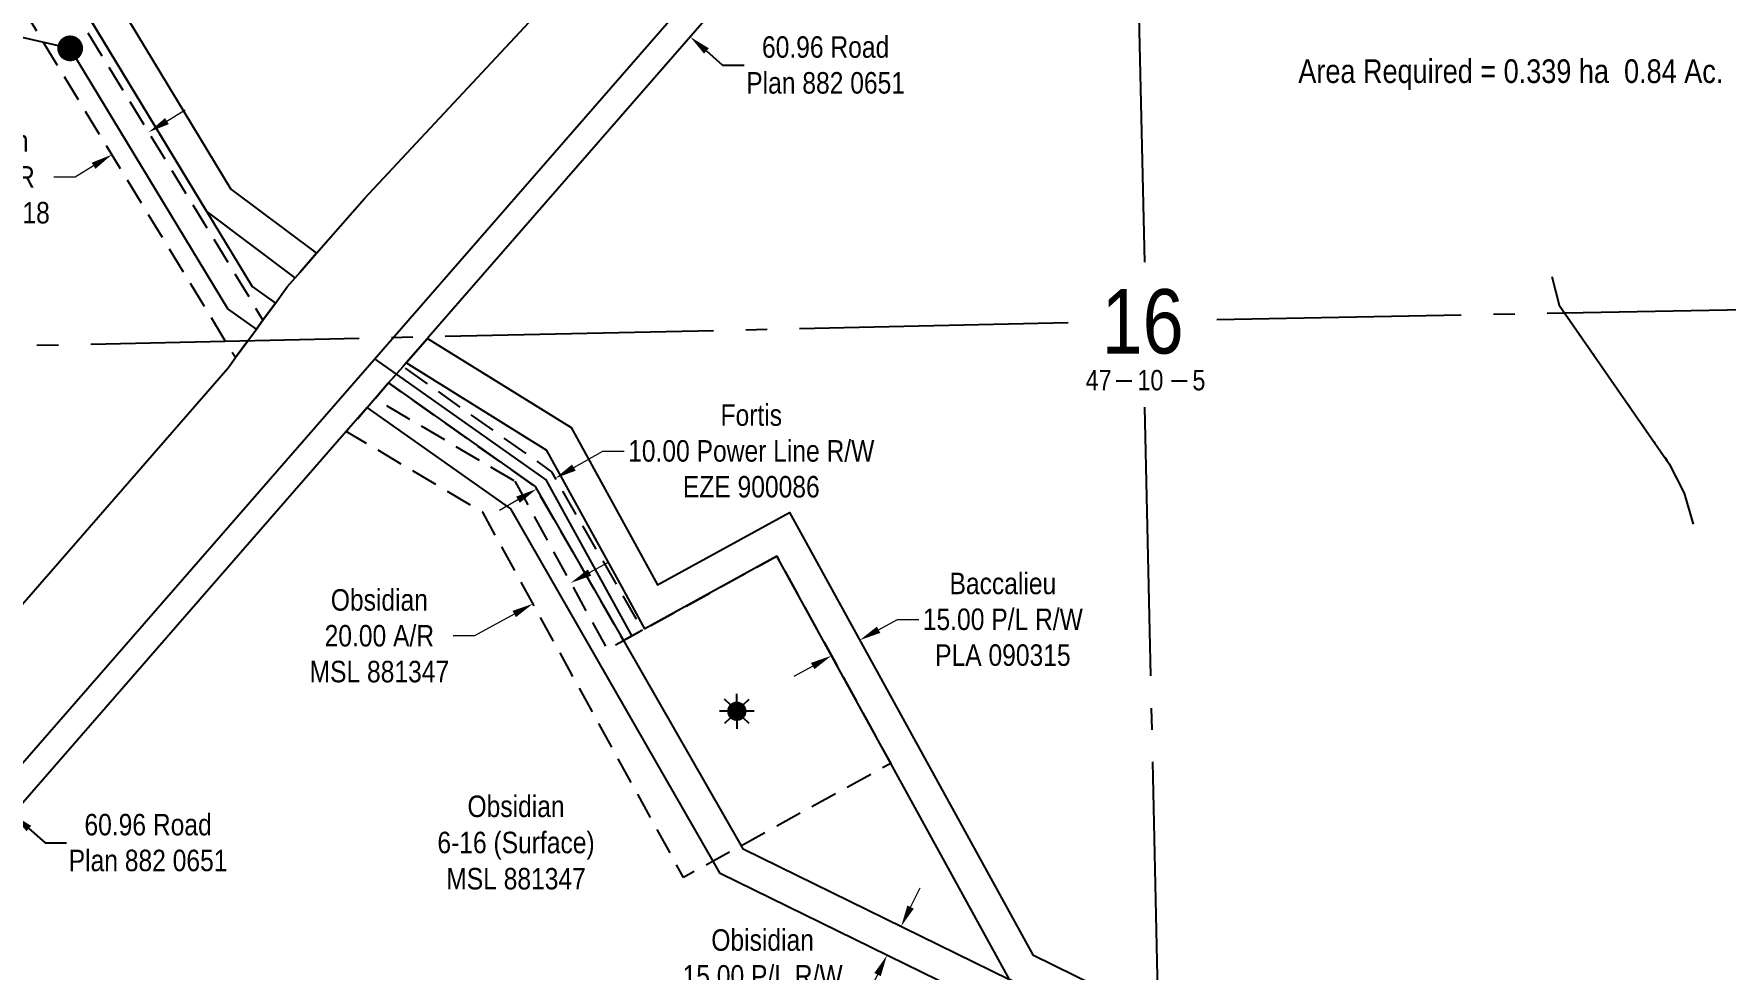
# Model space of a CAD drawing. Extents: x 603640 to 611240, y 5875768 to 5880939.
# Drawn here: x 606495 to 607282, y 5879203 to 5879638 of the extents above; entities that cross this region are included whole.
import ezdxf
from ezdxf.enums import TextEntityAlignment as Align

# ---------------------------------------------------------------- set-up
doc = ezdxf.new("R2010")
doc.units = 0
doc.header["$LTSCALE"] = 5
doc.header["$PDMODE"] = 34
doc.header["$PDSIZE"] = 0.03
for name, pattern in [('foc-ACCESSROAD', [3.75, 2.5, -1.25]), ('foc-FLOWLINE', [3.75, 2.5, -1.25]), ('foc-QUARTERLINE', [33, 25, -3, 2, -3]), ('foc-WHEELTRACKS', [2, 0.4, -1.6])]:
    doc.linetypes.add(name, pattern=pattern)
doc.layers.get('Defpoints').update_dxf_attribs({"color": 9})
for name, color, linetype in [('10', 1, 'Continuous'), ('9', 3, 'Continuous'), ('AS-POWER', 104, 'foc-POWER'), ('AS-TELUS', 224, 'foc-TEL'), ('C-RW', 13, 'Continuous'), ('C-WS', 13, 'foc-ACCESSROAD'), ('C-WS-S', 8, 'Continuous'), ('F-EZE', 190, 'foc-FLOWLINE'), ('F-RW', 190, 'Continuous'), ('L-AREAREQUIRED', 7, 'Continuous'), ('L-MON', 1, 'Continuous'), ('L-QSEC', 8, 'foc-QUARTERLINE'), ('L-SECLBL', 7, 'Continuous'), ('L-TITLEDB', 4, 'Continuous'), ('L-TITLEDB-T', 4, 'Continuous'), ('T-WATER-P3', 160, 'foc-WHEELTRACKS')]:
    doc.layers.add(name, color=color, linetype=linetype)
for name, color, linetype, lineweight in [('C-AR-T', 13, 'Continuous', 9), ('C-RW-T', 13, 'Continuous', 9), ('C-WS-T', 13, 'Continuous', 9), ('F-EZE-T', 190, 'Continuous', 9), ('F-RW-T', 190, 'Continuous', 9)]:
    doc.layers.add(name, color=color, linetype=linetype, lineweight=lineweight)
doc.styles.add('100L', font='ARIALN.TTF', dxfattribs={"height": 11})
doc.styles.add('80CG', font='ARIALN.TTF', dxfattribs={"height": 10})
doc.styles.add('80L', font='ARIALN.TTF', dxfattribs={"height": 10})
doc.styles.add('foc-LtypeFont', font='ARIALN.TTF', dxfattribs={"height": 7.35})
doc.styles.add('SIMPLEX', font='ARIALN.TTF')
doc.linetypes.add('foc-POWER', pattern='A,6,-1,["P",foc-LtypeFont,S=0.2,R=0,X=-0.625,Y=-0.75],-1.24,4', length=12.24)
doc.linetypes.add('foc-TEL', pattern='A,2,-1,["T",foc-LtypeFont,S=0.2,R=0,X=-0.425,Y=-0.75],-1.24,8', length=12.24)
doc.linetypes.add('foc-TEL-NOLINE', pattern='A,0,-2,["T",foc-LtypeFont,S=0.2,R=0,X=-0.425,Y=-0.75],-10.24', length=12.24)
doc.linetypes.add('foc-TOPO-flowdirection-NOLINE', pattern='A,0,[">",foc-LtypeFont,S=0.3,R=0,X=0,Y=-0.945],-20,[">",foc-LtypeFont,S=0.3,R=0,X=0,Y=-0.945],0', length=20)
doc.dimstyles.new('Compass 5 000', dxfattribs={"dimscale": 5, "dimtxt": 9, "dimasz": 2, "dimexe": 0.2, "dimexo": 0.0625, "dimgap": 0.5, "dimtad": 0, "dimtih": 1, "dimtoh": 1, "dimzin": 0, "dimdsep": 46, "dimtxsty": '80CG', "dimcen": 0.1, "dimse1": 1, "dimse2": 1, "dimclrd": 256, "dimclrt": 256, "dimaunit": 1, "dimadec": 4, "dimazin": 0, "dimtfac": 0.06, "dimtofl": 0, "dimtmove": 0, "dimatfit": 1, "dimfxl": 0.2, "dimtolj": 1, "dimtzin": 0, "dimlwd": -1, "dimarcsym": 0})

# ---------------------------------------------------------------- blocks, each defined once
blk = doc.blocks.new('L-SECLBL')
at = {"layer": '9', "color": 7}
for p, q in [((-5.08, -27.83), (-12.29, -27.83)), ((20.7, -27.83), (13.5, -27.83))]:
    blk.add_line(p, q, dxfattribs=at)
at = {"layer": '10', "color": 2, "style": 'SIMPLEX'}
blk.add_attdef('SEC', text='', height=30, dxfattribs=at).set_placement((0, 0), align=Align.MIDDLE)
at = {"layer": '10', "color": 5, "style": '80L'}
blk.add_attdef('TWP', text='', height=9.5, dxfattribs=at).set_placement((-14.43, -27.37), align=Align.MIDDLE_RIGHT)
blk.add_attdef('RGE', text='', height=9.5, dxfattribs=at).set_placement((3.62, -27.37), align=Align.MIDDLE_CENTER)
blk.add_attdef('MER', text='', height=9.5, dxfattribs=at).set_placement((23.17, -27.37), align=Align.MIDDLE_LEFT)
blk = doc.blocks.new('*D438')
at = {"layer": 'Defpoints', "color": 0, "transparency": 16777216}
for p in [(606760.66, 5879684.13), (606806.6, 5879644.08), (606800.03, 5879636.55)]:
    blk.add_point(p, dxfattribs=at)
at = {"layer": 'L-TITLEDB-T', "transparency": 16777216}
for p, q in [((606746.56, 5879683.17), (606739.03, 5879689.74)), ((606807.57, 5879629.98), (606815.11, 5879623.41)), ((606815.11, 5879623.41), (606825.11, 5879623.41))]:
    blk.add_line(p, q, dxfattribs=at)
for points in [[(606747.66, 5879684.42), (606745.47, 5879681.91), (606754.1, 5879676.6)], [(606808.67, 5879631.24), (606806.48, 5879628.73), (606800.03, 5879636.55)]]:
    blk.add_solid(points, dxfattribs=at)
at = {"layer": 'L-TITLEDB-T', "transparency": 16777216, "insert": (606863.06, 5879623.41), "char_height": 10, "attachment_point": 5, "style": '80CG'}
blk.add_mtext('\\A1;\\A1;60.96 Road\\PPlan 882 0651', dxfattribs=at)
blk = doc.blocks.new('*D439')
at = {"layer": 'Defpoints', "color": 0, "transparency": 16777216}
for p in [(606441.84, 5879318.42), (606484.7, 5879274.86), (606487.77, 5879278.37)]:
    blk.add_point(p, dxfattribs=at)
at = {"layer": 'L-TITLEDB-T', "transparency": 16777216}
for p, q in [((606431.23, 5879321.47), (606423.69, 5879328.04)), ((606492.24, 5879268.28), (606499.77, 5879261.71)), ((606499.77, 5879261.71), (606509.77, 5879261.71))]:
    blk.add_line(p, q, dxfattribs=at)
for points in [[(606432.33, 5879322.72), (606430.14, 5879320.21), (606438.77, 5879314.9)], [(606493.33, 5879269.54), (606491.14, 5879267.03), (606484.7, 5879274.86)]]:
    blk.add_solid(points, dxfattribs=at)
at = {"layer": 'L-TITLEDB-T', "transparency": 16777216, "insert": (606547.72, 5879261.71), "char_height": 10, "attachment_point": 5, "style": '80CG'}
blk.add_mtext('\\A1;\\A1;60.96 Road\\PPlan 882 0651', dxfattribs=at)
blk = doc.blocks.new('*D444')
at = {"layer": 'Defpoints', "color": 0, "transparency": 16777216}
for p in [(606737.23, 5879431.2), (606748.29, 5879411.93), (606739.62, 5879406.95)]:
    blk.add_point(p, dxfattribs=at)
at = {"layer": 'F-EZE-T', "transparency": 16777216}
for p, q in [((606745.9, 5879436.18), (606759.32, 5879443.88)), ((606759.32, 5879443.88), (606769.32, 5879443.88)), ((606719.88, 5879421.25), (606711.21, 5879416.27))]:
    blk.add_line(p, q, dxfattribs=at)
for points in [[(606745.07, 5879437.63), (606746.73, 5879434.74), (606737.23, 5879431.2)], [(606719.05, 5879422.69), (606720.71, 5879419.8), (606728.55, 5879426.22)]]:
    blk.add_solid(points, dxfattribs=at)
at = {"layer": 'F-EZE-T', "transparency": 16777216, "insert": (606828.46, 5879443.88), "char_height": 10, "attachment_point": 5, "style": '80CG'}
blk.add_mtext('\\A1;Fortis\\P10.00 Power Line R/W\\PEZE 900086', dxfattribs=at)
blk = doc.blocks.new('*D453')
at = {"layer": 'C-AR-T', "transparency": 16777216}
for p, q in [((606556.49, 5879597.36), (606565.03, 5879602.57)), ((606522.34, 5879576.56), (606513.8, 5879571.35)), ((606513.8, 5879571.35), (606503.8, 5879571.35))]:
    blk.add_line(p, q, dxfattribs=at)
for points in [[(606555.62, 5879598.79), (606557.36, 5879595.94), (606547.95, 5879592.16)], [(606521.47, 5879577.98), (606523.2, 5879575.13), (606530.88, 5879581.76)]]:
    blk.add_solid(points, dxfattribs=at)
at = {"layer": 'Defpoints', "color": 0, "transparency": 16777216}
for p in [(606548.16, 5879591.81), (606530.88, 5879581.76), (606531.09, 5879581.41)]:
    blk.add_point(p, dxfattribs=at)
at = {"layer": 'C-AR-T', "transparency": 16777216, "insert": (606469.5, 5879571.35), "char_height": 10, "attachment_point": 5, "style": '80CG'}
blk.add_mtext('\\A1;Obsidian\\P20.00 A/R\\PMSL 880718', dxfattribs=at)
blk = doc.blocks.new('*D454')
at = {"layer": 'C-AR-T', "transparency": 16777216}
for p, q in [((606753.18, 5879387.35), (606761.94, 5879392.17)), ((606718.12, 5879368.06), (606699.65, 5879357.9)), ((606699.65, 5879357.9), (606689.65, 5879357.9))]:
    blk.add_line(p, q, dxfattribs=at)
for points in [[(606752.37, 5879388.81), (606753.98, 5879385.89), (606744.41, 5879382.53)], [(606717.32, 5879369.52), (606718.92, 5879366.6), (606726.88, 5879372.88)]]:
    blk.add_solid(points, dxfattribs=at)
at = {"layer": 'Defpoints', "color": 0, "transparency": 16777216}
for p in [(606742.81, 5879385.44), (606725.28, 5879375.8), (606726.88, 5879372.88)]:
    blk.add_point(p, dxfattribs=at)
at = {"layer": 'C-AR-T', "transparency": 16777216, "insert": (606655.36, 5879357.9), "char_height": 10, "attachment_point": 5, "style": '80CG'}
blk.add_mtext('\\A1;Obsidian\\P20.00 A/R\\PMSL 881347', dxfattribs=at)
blk = doc.blocks.new('*D455')
at = {"layer": 'Defpoints', "color": 0, "transparency": 16777216}
for p in [(606877.71, 5879358.18), (606878.95, 5879355.92), (606864.56, 5879350.95)]:
    blk.add_point(p, dxfattribs=at)
at = {"layer": 'F-RW-T', "transparency": 16777216}
for p, q in [((606887.71, 5879360.74), (606896.48, 5879365.56)), ((606896.48, 5879365.56), (606906.48, 5879365.56)), ((606857.04, 5879343.87), (606848.28, 5879339.05))]:
    blk.add_line(p, q, dxfattribs=at)
for points in [[(606886.91, 5879362.2), (606888.52, 5879359.28), (606878.95, 5879355.92)], [(606856.24, 5879345.33), (606857.85, 5879342.41), (606865.8, 5879348.69)]]:
    blk.add_solid(points, dxfattribs=at)
at = {"layer": 'F-RW-T', "transparency": 16777216, "insert": (606945.56, 5879365.56), "char_height": 10, "attachment_point": 5, "style": '80CG'}
blk.add_mtext('\\A1;Baccalieu\\P15.00 P/L R/W\\PPLA 090315', dxfattribs=at)
blk = doc.blocks.new('GAS')
h = blk.add_hatch(color=255)
h.dxf.hatch_style = 1
edge = h.paths.add_edge_path()
edge.add_arc((0, 0), 0.9, 0, 360)
for p, q in [((0, 0.81), (0, 1.62)), ((-0.81, 0), (-1.62, 0)), ((-0.57, 0.57), (-1.14, 1.14)), ((0.57, 0.57), (1.14, 1.14)), ((1.62, 0), (0.81, 0)), ((-0.57, -0.57), (-1.14, -1.14)), ((0, -0.81), (0, -1.62)), ((1.14, -1.14), (0.57, -0.57))]:
    blk.add_line(p, q)
blk.add_circle((0, 0), 0.8)
blk = doc.blocks.new('*D463')
at = {"layer": 'C-RW-T', "transparency": 16777216}
for p, q in [((606902.61, 5879231.76), (606907.01, 5879240.74)), ((606887.22, 5879200.34), (606882.83, 5879191.36)), ((606882.83, 5879191.36), (606872.83, 5879191.36))]:
    blk.add_line(p, q, dxfattribs=at)
for points in [[(606901.11, 5879232.49), (606904.11, 5879231.03), (606898.21, 5879222.78)], [(606885.73, 5879201.07), (606888.72, 5879199.61), (606891.62, 5879209.32)]]:
    blk.add_solid(points, dxfattribs=at)
at = {"layer": 'Defpoints', "color": 0, "transparency": 16777216}
for p in [(606904.84, 5879219.53), (606891.62, 5879209.32), (606898.25, 5879206.07)]:
    blk.add_point(p, dxfattribs=at)
at = {"layer": 'C-RW-T', "transparency": 16777216, "insert": (606833.74, 5879191.36), "char_height": 10, "attachment_point": 5, "style": '80CG'}
blk.add_mtext('\\A1;Obisidian\\P15.00 P/L R/W\\PPlan 912 0075\\PPLA 900078', dxfattribs=at)
blk = doc.blocks.new('fdia')
at = {"color": 255, "const_width": 1}
blk.add_lwpolyline([(-0.5, 0, 1), (0.5, 0, 1)], format="xyb", close=True, dxfattribs=at)
blk = doc.blocks.new('Fdiaa')
blk.add_blockref('fdia', (0, 0))
blk = doc.blocks.new('fdib')
at = {"color": 1, "const_width": 1.6}
blk.add_lwpolyline([(-0.4, 0, 1), (0.4, 0, 1)], format="xyb", close=True, dxfattribs=at)
at = {"color": 1}
blk.add_circle((0, 0), 0.8, dxfattribs=at)
blk = doc.blocks.new('Fdibb')
blk.add_blockref('fdib', (0, 0))
blk = doc.blocks.new('fdicc')
for name in ['Fdibb', 'Fdiaa']:
    blk.add_blockref(name, (0, 0))
blk = doc.blocks.new('FDI')
blk.add_blockref('fdicc', (0, 0))

msp = doc.modelspace()

# ---------------------------------------------------------------- linework, layer by layer
at = {"layer": 'AS-POWER', "flags": 128}
for points in [[(605839.52, 5878553.583), (607043.249, 5879934.358)], [(606653.03, 5879486.746), (606732.859, 5879430.422), (606772.8, 5879357.827)]]:
    msp.add_lwpolyline(points, dxfattribs=at)
at = {"layer": 'AS-TELUS', "linetype": 'foc-TEL-NOLINE'}
msp.add_lwpolyline([(606304.107, 5879160.435), (606584.951, 5879482.575), (606588.417, 5879487.316), (606594.097, 5879495.076), (606598.145, 5879500.619), (606601.188, 5879504.782), (606606.996, 5879512.725), (606612.461, 5879520.2), (606616.214, 5879524.496), (606618.444, 5879527.061), (606626.143, 5879535.887), (606648.409, 5879561.427), (606725.095, 5879643.326)], dxfattribs=at)
at = {"layer": 'C-RW'}
for points in [[(606491.713, 5879692.897), (606520.977, 5879644.462), (606574.877, 5879555.473), (606596.12, 5879520.407), (606606.997, 5879512.725), (606601.188, 5879504.782), (606598.145, 5879500.619), (606584.911, 5879509.967), (606511.447, 5879631.191), (606421.364, 5879651.77)], [(607119.636, 5879096.9), (607018.539, 5879147.115), (607009.306, 5879151.701), (606813.918, 5879247.362), (606810.659, 5879253.041), (606716.562, 5879416.995), (606649.743, 5879464.17), (606653.338, 5879468.293), (606659.65, 5879475.533), (606727.917, 5879427.333), (606769.006, 5879355.739), (606823.799, 5879260.27), (606824.639, 5879258.807), (606948.65, 5879198.081), (607018.163, 5879164.043), (607119.26, 5879113.827)]]:
    msp.add_lwpolyline(points, dxfattribs=at)
at = {"layer": 'C-WS', "flags": 128}
for points in [[(606594.098, 5879495.076), (606588.417, 5879487.316), (606583.824, 5879494.851), (606497.96, 5879635.791), (606487.653, 5879652.712), (606487.081, 5879653.65), (606474.312, 5879674.609), (606442.296, 5879678.739), (606424.441, 5879681.043), (606398.404, 5879684.401), (606378.001, 5879687.033), (606379.784, 5879700.854), (606380.732, 5879708.198), (606390.475, 5879783.727), (606500.474, 5879769.601), (606491.545, 5879708.069), (606489.961, 5879695.792), (606489.541, 5879692.541), (606489.06, 5879688.809), (606601.188, 5879504.782), (606598.145, 5879500.619), (606594.098, 5879495.076)], [(606718.4, 5879429.818), (606761.44, 5879351.578), (606769.006, 5879355.74), (606777.774, 5879360.563), (606778.973, 5879361.223), (606840.338, 5879394.979), (606893.385, 5879298.548), (606823.799, 5879260.27), (606810.659, 5879253.041), (606796.953, 5879245.501), (606743.907, 5879341.933), (606703.505, 5879415.378), (606639.965, 5879452.952), (606649.743, 5879464.17), (606653.338, 5879468.292), (606718.4, 5879429.818)]]:
    msp.add_lwpolyline(points, close=True, dxfattribs=at)
at = {"layer": 'F-EZE', "flags": 128}
msp.add_lwpolyline([(606777.774, 5879360.563), (606769.006, 5879355.74), (606727.917, 5879427.333), (606659.65, 5879475.533), (606666.26, 5879483.115), (606735.494, 5879434.231), (606777.774, 5879360.563)], close=True, dxfattribs=at)
at = {"layer": 'F-RW'}
for points in [[(606070.556, 5880076.851), (606101.491, 5879978.112), (606174.086, 5879915.734), (606204.838, 5879889.311), (606296.006, 5879810.975), (606513.43, 5879783.054), (606535.317, 5879649.751), (606586.189, 5879565.737), (606626.143, 5879535.887), (606618.444, 5879527.061), (606616.214, 5879524.496), (606574.877, 5879555.473), (606520.977, 5879644.462), (606500.474, 5879769.601), (606390.475, 5879783.727), (606289.641, 5879796.676), (606205.282, 5879869.141), (606174.53, 5879895.566), (606088.439, 5879969.537), (606071.745, 5880022.827)], [(607119.26, 5879113.828), (607018.163, 5879164.043), (606948.65, 5879198.081), (606896.761, 5879292.412), (606893.385, 5879298.548), (606840.338, 5879394.979), (606778.973, 5879361.223), (606768.369, 5879380.511), (606733.357, 5879444.187), (606667.766, 5879484.842), (606677.76, 5879496.304), (606744.61, 5879454.868), (606784.892, 5879381.607), (606846.254, 5879415.362), (606959.513, 5879209.474), (607017.789, 5879180.937), (607024.802, 5879177.503), (607118.884, 5879130.773)]]:
    msp.add_lwpolyline(points, dxfattribs=at)
at = {"layer": 'L-QSEC', "flags": 128}
for points in [[(606994.086, 5880306.024), (607011.48, 5879531.81)], [(607818.782, 5879519.581), (607045.125, 5879504.967)], [(606975.888, 5879503.452), (606203.649, 5879486.545)], [(607011.502, 5879464.24), (607028.459, 5878700.01)]]:
    msp.add_lwpolyline(points, dxfattribs=at)
at = {"layer": 'L-TITLEDB', "flags": 128}
for points in [[(606976.245, 5879838.678), (606678.302, 5879496.921), (606677.76, 5879496.304), (606667.766, 5879484.842), (606666.26, 5879483.115), (606659.65, 5879475.533), (606653.338, 5879468.292), (606649.743, 5879464.17), (606639.965, 5879452.952), (606301.047, 5879064.201)], [(606304.107, 5879160.435), (606584.951, 5879482.575), (606588.417, 5879487.316), (606594.097, 5879495.076), (606598.145, 5879500.619), (606601.188, 5879504.782), (606606.996, 5879512.725), (606612.461, 5879520.2), (606616.214, 5879524.496), (606618.444, 5879527.061), (606626.143, 5879535.887), (606648.409, 5879561.427), (606725.095, 5879643.326)]]:
    msp.add_lwpolyline(points, dxfattribs=at)
at = {"layer": 'T-WATER-P3', "flags": 128}
msp.add_lwpolyline([(607200.99, 5879525.098), (607204.433, 5879511.77), (607255.743, 5879437.949), (607262.634, 5879424.272), (607266.865, 5879409.84)], dxfattribs=at)
at = {"layer": 'T-WATER-P3', "linetype": 'foc-TOPO-flowdirection-NOLINE', "flags": 128}
msp.add_lwpolyline([(607200.99, 5879525.098), (607204.433, 5879511.77), (607255.743, 5879437.949), (607262.634, 5879424.272), (607266.865, 5879409.84)], dxfattribs=at)

# ---------------------------------------------------------------- block references
at = {"layer": 'C-WS-S', "xscale": 4.997919999999995, "yscale": 4.997919999999995, "zscale": 4.997919999999995}
msp.add_blockref('GAS', (606821.733, 5879322.83), dxfattribs=at)
at = {"layer": 'L-MON', "xscale": 4.99790845, "yscale": 4.99790845, "zscale": 4.99790845}
msp.add_blockref('FDI', (606511.447, 5879631.191), dxfattribs=at)
at = {"layer": 'L-SECLBL', "xscale": 0.9995840000000001, "yscale": 0.9995840000000001, "zscale": 0.9995840000000001}
msp.add_blockref('L-SECLBL', (607010.615, 5879504.212), dxfattribs=at).add_auto_attribs({'SEC': '16', 'TWP': '47', 'RGE': '10', 'MER': '5'})

# ---------------------------------------------------------------- texts
at = {"layer": 'C-WS-T', "insert": (606718.973, 5879283.632), "char_height": 9.99584, "width": 78.96209, "attachment_point": 2, "line_spacing_factor": 1.010437, "style": '80CG'}
msp.add_mtext('Obsidian\\P6-16 (Surface)\\PMSL 881347', dxfattribs=at)
at = {"layer": 'L-AREAREQUIRED', "color": 5, "style": '100L'}
msp.add_text('Area Required = 0.339 ha  0.84 Ac.', height=10.99542, dxfattribs=at).set_placement((607181.979, 5879611.785), align=Align.BOTTOM_CENTER)

# ---------------------------------------------------------------- dimensions: what is measured, and where the dimension line sits
at = {"layer": 'C-AR-T'}
dim = msp.add_aligned_dim(p1=(606548.16, 5879591.812), p2=(606531.089, 5879581.412), distance=-0.407, text='Obsidian\\P20.00 A/R\\PMSL 880718', dimstyle='Compass 5 000', dxfattribs=at)
dim.commit()
dim.dimension.update_dxf_attribs({"geometry": '*D453', "text_midpoint": (606469.5, 5879571.354)})
dim = msp.add_linear_dim(base=(606726.882, 5879372.883), p1=(606742.81, 5879385.444), p2=(606725.278, 5879375.799), angle=208.814922, text='Obsidian\\P20.00 A/R\\PMSL 881347', dimstyle='Compass 5 000', dxfattribs=at)
dim.commit()
dim.dimension.update_dxf_attribs({"geometry": '*D454', "text_midpoint": (606655.365, 5879357.902), "dimtype": 161})
at = {"layer": 'C-RW-T'}
dim = msp.add_aligned_dim(p1=(606904.842, 5879219.533), p2=(606898.253, 5879206.073), distance=-7.384, text='Obisidian\\P15.00 P/L R/W\\PPlan 912 0075\\PPLA 900078', dimstyle='Compass 5 000', dxfattribs=at)
dim.commit()
dim.dimension.update_dxf_attribs({"geometry": '*D463', "text_midpoint": (606833.741, 5879191.357)})
at = {"layer": 'F-EZE-T'}
dim = msp.add_linear_dim(base=(606737.231, 5879431.203), p1=(606739.615, 5879406.951), p2=(606748.292, 5879411.931), angle=29.852707, text='Fortis\\P10.00 Power Line R/W\\PEZE 900086', dimstyle='Compass 5 000', dxfattribs=at)
dim.commit()
dim.dimension.update_dxf_attribs({"geometry": '*D444', "text_midpoint": (606828.464, 5879443.882), "dimtype": 161})
at = {"layer": 'F-RW-T'}
dim = msp.add_aligned_dim(p1=(606864.561, 5879350.946), p2=(606877.71, 5879358.179), distance=-2.579, text='Baccalieu\\P15.00 P/L R/W\\PPLA 090315', dimstyle='Compass 5 000', dxfattribs=at)
dim.commit()
dim.dimension.update_dxf_attribs({"geometry": '*D455', "text_midpoint": (606945.563, 5879365.56)})
at = {"layer": 'L-TITLEDB-T'}
for base, p1, p2, angle, picture, middle in [((606800.033, 5879636.553), (606760.664, 5879684.125), (606806.597, 5879644.082), 318.918195, '*D438', (606863.056, 5879623.411)), ((606484.698, 5879274.855), (606441.836, 5879318.416), (606487.766, 5879278.375), 318.917753, '*D439', (606547.72, 5879261.712))]:
    dim = msp.add_linear_dim(base=base, p1=p1, p2=p2, angle=angle, text='\\A1;60.96 Road\\PPlan 882 0651', dimstyle='Compass 5 000', dxfattribs=at)
    dim.commit()
    dim.dimension.update_dxf_attribs({"geometry": picture, "text_midpoint": middle, "dimtype": 161})

doc.saveas('drawing.dxf')
